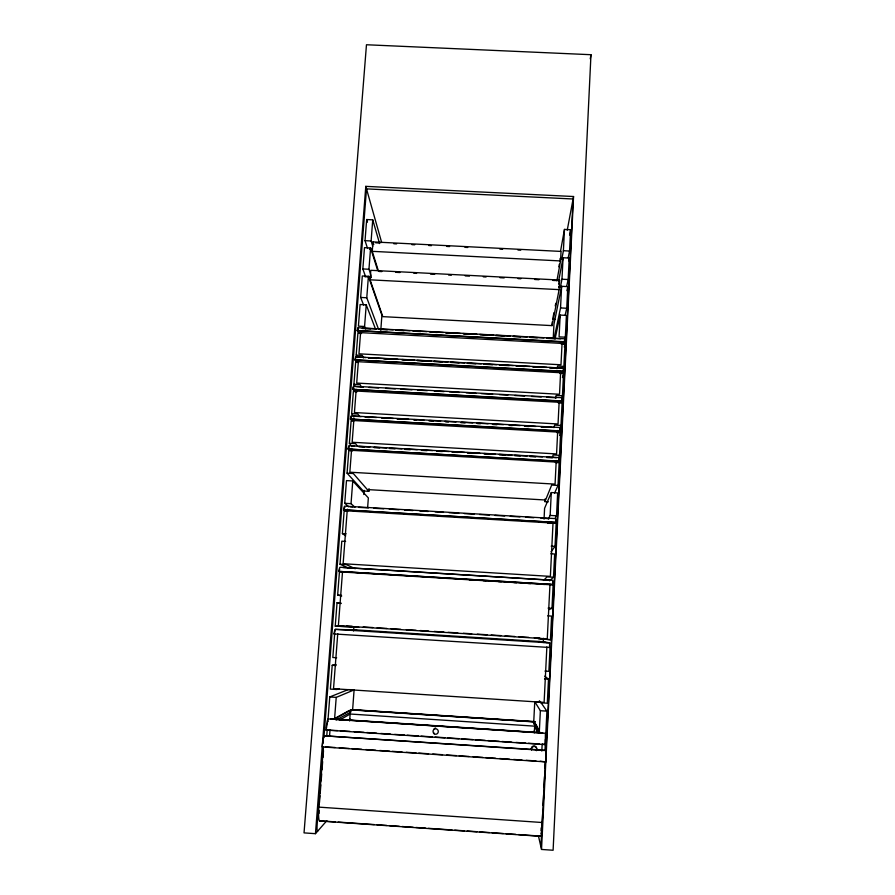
<?xml version="1.0" encoding="UTF-8"?>
<svg xmlns="http://www.w3.org/2000/svg" width="895" height="895" viewBox="0 0 895 895"><rect width="100%" height="100%" fill="white"/><g stroke="black" fill="none" stroke-linecap="round" stroke-linejoin="round"><path stroke-width="1.34" d="M365.798 357.564L356.053 357.038A6.657 0.839 -87.2 0 0 355.013 359.88L563.47 371.537L563.414 369.422M358.302 327.962A6.645 0.839 -87.4 0 0 357.284 330.624L564.924 342.08L564.857 340.066L564.555 343.557L358.112 332.492L358.268 330.49M560.538 431.166L560.55 427.553L351.511 415.873A6.701 0.861 -86.8 0 0 350.437 419.084L560.538 431.166L560.427 428.817L560.18 432.195L351.321 420.415M353.793 386.338A6.679 0.85 -87 0 0 352.731 389.359L562.004 401.228L561.948 399.013L561.646 402.414L353.603 390.88L353.76 388.844M556.03 522.434L555.873 518.63L344.832 506.145A7.831 1.007 -86.2 0 0 343.624 509.848L556.03 522.434L343.624 509.848M559.051 461.339L559.073 457.613L349.207 445.643A6.724 0.861 -86.6 0 0 348.121 449.044L559.051 461.339L558.95 458.855M552.965 584.502L552.83 580.262L340.111 567.251A7.932 1.018 -85.9 0 0 338.858 571.39L552.965 584.502L338.858 571.39M562.004 401.228L562.015 397.727L353.592 386.204M563.47 371.537L563.481 368.147L355.863 356.859M564.924 342.08L564.924 338.802L358.112 327.749M552.83 584.614L552.685 581.672M555.885 522.691L555.795 519.973L555.571 523.217L344.676 510.709M545.368 739.483L545.301 744.618L326.015 730.063A9.465 1.186 -84.9 0 1 328.073 718.92L545.402 733.274L545.301 744.618M545.816 761.891L545.782 750.312L324.303 735.824A9.621 1.219 -84.8 0 0 322.2 746.922L545.816 761.891L540.121 761.22M326.832 820.681L315.454 833.681L304.031 832.887L366.469 44.75L590.968 54.707L553.11 850.25L541.52 849.444L538.421 835.885M546.867 646.895L544.115 702.396L333.522 688.702L337.751 633.66M342.528 571.648L338.366 625.706L547.259 638.873L549.977 584.267M553.032 522.747L550.369 576.38L343.132 563.727L347.327 509.177M541.811 751.073L542.157 744.114M556.242 460.466L555.068 484.117L349.844 472.202L351.645 448.742M557.73 430.461L556.567 453.922L352.149 442.253L353.939 418.972M559.207 400.692L558.044 423.973L354.431 412.539L356.21 389.448M560.673 371.168L559.52 394.259L356.702 383.06L358.47 360.148M562.127 341.868L560.986 364.78L358.951 353.816L360.707 331.083M549.44 647.488L549.743 642.901L543.31 641.726L352.619 629.688M558.804 460.142L558.704 462.223L349.016 450.185M563.201 370.843L563.1 372.868L355.863 361.569L356.02 359.555M541.028 830.638L541.173 827.875M544.999 750.133L545.335 743.342M545.726 735.354L546.912 711.145L540.558 702.027L534.762 701.658L533.744 721.694M544.764 676.117L548.49 679.193L547.304 703.213L540.77 702.788L539.349 700.751M550.436 639.724L537.973 638.515L550.436 639.724L551.588 616.096L547.718 615.849M548.545 609.73L551.98 608.365L553.132 584.927L339.44 571.827L337.639 595.063L341.677 596.036M549.496 580.833L553.502 577.253L554.654 554.005L550.805 553.781M551.04 551.812L555.023 546.397L556.164 523.34L547.55 522.982M555.202 518.194L556.533 515.8L557.652 492.921L551.298 492.552L544.596 508.293L544.048 519.134M554.587 493.067L558.021 485.437L559.14 462.749L555.336 462.525M558.558 457.804L559.509 455.32L560.617 432.811L556.824 432.587M559.688 429.287L560.975 425.438L562.082 403.108L558.301 402.895M561.657 398.432L562.44 395.791L563.526 373.64L559.767 373.439M561.221 344.206L564.969 344.407L563.884 366.391L557.63 366.044L556.958 368.729M564.174 341.666L565.327 337.202L566.401 315.398L560.18 315.074L554.967 339.294M565.215 314.872L566.748 308.26L567.81 286.613L561.624 286.299L553.949 324.337L553.244 338.153M566.714 286.21L568.157 279.531L569.22 258.062L563.056 257.749L558.625 280.996M568.191 257.76L569.567 251.036L570.618 229.724L564.465 229.422L560.505 251.405M542.258 822.091L542.728 812.436M543.075 805.534L543.612 794.491M543.947 787.589L544.496 776.547M544.898 768.257L545.245 761.354M545.469 761.5L540.882 846.659M545.95 751.733L573.08 198.992L366.502 188.879L323.889 737.715M541.52 849.444L573.55 196.52L365.798 186.361L315.454 833.681M552.047 325.623L559.118 289.633L559.599 280.045L370.81 270.301L370.082 279.822L382.803 316.64L552.047 325.623L552.237 321.92M548.322 501.838L544.932 501.636L545.077 498.951M538.689 732.557L534.181 724.111L534.281 721.918L539.282 732.468L540.367 710.708L534.762 701.658M534.315 732.893L534.818 723.015M559.822 261.508L560.337 258.263L563.022 258.398M556.847 281.041L560.561 260.937L561.042 251.428L372.969 241.896L372.253 251.338L378.473 271.174M543.231 642.487L543.444 638.303M548.355 519.022L550.145 515.419L551.298 492.552M560.18 315.074L559.084 336.878L565.327 337.202M554.094 338.388L560.538 307.936L561.624 286.299M560.382 287.239L561.97 279.218L563.056 257.749M561.881 258.8L563.403 250.723L564.465 229.422M353.57 630.986L353.883 626.802M363.784 494.521L364.097 490.348M349.632 720.99L350.46 709.847L534.874 721.963M352.619 709.802L354.096 689.9L336.218 697.384L329.763 696.959L327.906 720.967M367.655 507.342L368.348 497.922L352.764 480.962L346.488 480.604L344.732 503.281L348.86 506.906M352.552 450.89L348.804 450.677L347.059 473.175L363.269 490.986L368.841 491.31L369.042 488.636M380.789 330.322L381.908 315.219L368.416 276.298L362.307 275.973L360.64 297.442L363.616 305.038M336.218 697.384L334.573 718.953L351.041 709.892L350.874 712.062L336.106 720.016M354.991 507.264L351.03 503.661L352.764 480.962M364.578 326.496L366.234 304.848L360.092 304.524L358.425 326.16L364.578 326.496L365.619 328.98M378.529 329.192L366.771 297.767L368.416 276.298M371.19 275.873L368.953 269.261L370.586 247.96L364.489 247.647L362.844 268.947L365.574 276.633M372.756 246.304L371.112 240.979L372.734 219.846L366.67 219.532L365.037 240.677L367.543 248.43M323.129 747.47L317.188 824.082A8.435 1.04 -84.4 0 0 317.703 831.119M335.412 821.89L320.153 820.827A19.466 2.383 -84.5 0 1 318.765 807.122L323.453 746.777M319.47 802.636L320.007 795.789M320.22 793.059L320.846 784.848M321.171 780.742L321.697 773.906M322.021 769.801L322.659 761.589M322.972 757.483L323.509 750.648M326.776 735.6L327.19 730.231M336.128 664.482L332.213 665.298L330.367 689.105L336.822 689.519L339.362 688.579M334.64 633.884L332.817 657.501L336.665 657.747M354.219 626.925L358.75 627.216L335.233 626.153L337.046 602.738L340.872 602.973M348.614 568.079L340.022 564.23L341.8 541.173L345.604 541.408M345.761 535.859L342.393 533.633L344.161 510.765L347.942 510.989M351.88 446.639L349.374 443.305L351.097 420.986L353.592 421.12M353.883 417.148L351.657 413.669L353.368 391.529L357.094 391.73M355.259 386.662L353.928 384.279L355.628 362.296L358.101 362.43M357.385 357.553L356.188 355.102L357.877 333.298L361.569 333.499M329.584 735.556L330.009 730.029M590.264 58.813L590.968 54.707M558.849 266.822L559.341 264.159M567.24 230.183L573.55 196.52M558.804 284.151L559.599 280.045M553.96 312.623L552.662 319.291L555.101 319.414M555.247 305.967L555.773 303.304M569.567 235.049L570.618 229.724M568.649 260.792L569.22 258.062M566.915 290.685L567.81 286.613M564.297 347.059L564.969 344.407M555.437 398.085L556.153 395.445L562.44 395.791M562.44 377.556L563.168 374.949M553.893 427.653L554.676 425.08L560.975 425.438M559.632 430.137L560.471 427.631M559.711 435.429L560.617 432.811M552.316 457.446L553.177 454.951L559.509 455.32M544.932 501.636L551.667 485.068L558.021 485.437M563.481 368.147L549.474 367.554M543.478 580.463L547.069 576.861L553.502 577.253M326.015 730.063L337.538 730.588M339.406 720.206L350.146 714.02L534.662 726.158L537.481 732.345M349.274 710.496L333.801 718.987L539.976 732.591L535.993 724.301M328.051 721.504L327.872 721.605A6.768 0.85 -84.9 0 0 327.637 721.918M329.763 696.959L348.379 689.53M356.669 629.968L335.312 629.364A8.055 1.029 -85.5 0 0 334.025 633.94L334.383 633.94A5.046 0.649 -85.5 0 1 335.233 630.718M335.233 626.153L351.713 626.802M346.633 626.064L352.138 626.299M365.037 240.677L371.112 240.979M563.403 250.723L569.567 251.036M375.654 242.813L379.838 243.026M393.789 243.731L396.586 243.876M411.935 244.648L414.721 244.794M428.671 245.498L431.468 245.644M446.806 246.427L449.603 246.561M464.952 247.344L467.738 247.479M499.835 249.112L502.621 249.246M517.97 250.029L520.756 250.175M369.534 248.553L372.175 248.687M369.49 249.146L372.13 249.28M560.315 258.856L562.989 258.991M372.253 251.338L560.561 260.937M362.844 268.947L368.953 269.261M561.97 279.218L568.157 279.531M379.066 271.453L381.841 271.599M395.747 272.315L399.908 272.527M413.814 273.243L416.589 273.389M430.495 274.105L434.668 274.329M448.563 275.045L451.337 275.179M465.243 275.906L469.416 276.119M483.311 276.835L486.097 276.98M499.992 277.696L504.165 277.909M518.06 278.625L520.845 278.77M534.74 279.486L538.913 279.699M552.808 280.415L555.594 280.56M364.712 276.656L371.358 277.002M558.905 286.713L561.59 286.859M368.65 277.461L371.313 277.595M558.872 287.317L561.568 287.452M370.082 279.822L559.118 289.633M360.64 297.442L366.771 297.767M560.538 307.936L566.748 308.26M362.486 328.185L376.448 328.935M379.234 329.08L393.185 329.83M395.982 329.975L409.932 330.725M412.729 330.87L426.68 331.62M429.477 331.765L443.428 332.515M446.213 332.66L460.175 333.41M462.961 333.555L476.923 334.305M479.709 334.45L493.66 335.2M496.456 335.345L510.407 336.095M513.204 336.24L527.155 336.99M529.952 337.135L543.903 337.885M546.688 338.03L560.65 338.78M362.296 328.476L370.631 328.924M378.965 329.371L387.289 329.819M395.624 330.266L403.958 330.702M413.68 331.228L420.616 331.597M430.338 332.123L437.286 332.492M445.609 332.94L453.944 333.376M463.666 333.902L470.613 334.271M480.324 334.786L487.272 335.166M495.606 335.603L503.941 336.05M513.652 336.576L520.599 336.945M530.321 337.46L537.257 337.829M546.979 338.355L553.927 338.724M357.284 330.624L565.002 341.745M356.188 355.102L362.363 355.438L363.504 357.888M368.583 357.72L397.805 359.309M401.978 359.533L414.497 360.215M417.283 360.361L431.2 361.121M433.974 361.278L447.892 362.027M450.677 362.184L464.594 362.934M467.38 363.09L481.286 363.84M484.072 363.996L496.602 364.679M499.376 364.824L513.294 365.585M516.079 365.742L529.997 366.491M532.782 366.648L546.688 367.397M368.427 357.989L376.795 358.436M383.765 358.817L393.52 359.354M401.889 359.801L410.257 360.26M417.227 360.64L426.982 361.166M433.952 361.546L442.309 362.005M450.677 362.453L459.045 362.911M467.403 363.37L475.771 363.817M484.139 364.276L492.496 364.735M499.466 365.115L509.221 365.641M516.191 366.021L524.559 366.48M532.928 366.928L541.285 367.386M549.653 367.845L558.021 368.292M355.013 359.88L563.548 371.235M353.928 384.279L360.137 384.615L361.401 386.998M356.423 386.729L363.37 387.11M368.93 387.423L378.663 387.96M385.611 388.34L395.333 388.889M400.893 389.191L412.013 389.806M417.573 390.119L427.307 390.656M434.254 391.037L443.987 391.574M449.536 391.887L459.269 392.424M466.217 392.804L475.95 393.341M481.51 393.655L492.63 394.27M499.578 394.65L507.912 395.109M514.86 395.5L524.593 396.037M531.54 396.418L541.274 396.955M546.834 397.268L556.556 397.805M352.731 389.359L562.094 400.971M351.657 413.669L357.888 414.027L359.309 416.332M354.151 416.242L361.132 416.634M365.317 416.869L376.471 417.495M382.053 417.808L393.218 418.435M397.402 418.67L408.567 419.296M414.15 419.61L423.917 420.169M429.499 420.482L440.664 421.109M444.849 421.344L456.002 421.97M461.585 422.283L472.75 422.91M476.934 423.145L488.099 423.771M492.284 424.017L503.449 424.644M509.031 424.957L520.185 425.584M524.38 425.819L535.534 426.445M541.117 426.758L552.282 427.385M365.25 417.294L369.411 417.529M381.885 418.233L384.66 418.39M397.145 419.095L401.296 419.33M413.781 420.023L416.555 420.18M429.029 420.885L433.191 421.12M445.665 421.825L448.44 421.981M460.914 422.686L465.076 422.91M477.561 423.615L480.324 423.771M492.809 424.476L496.971 424.711M509.445 425.416L512.22 425.572M524.694 426.266L528.856 426.501M541.33 427.206L544.104 427.362M350.437 419.084L560.617 430.931M349.374 443.305L355.617 443.663L357.217 445.878M351.858 445.978L354.644 446.135M358.817 446.381L369.948 447.019M374.121 447.254L386.64 447.97M389.426 448.126L401.944 448.842M404.73 449.01L417.249 449.726M421.422 449.961L432.553 450.599M436.726 450.834L449.245 451.55M452.031 451.718L464.55 452.434M467.335 452.59L479.854 453.306M484.027 453.541L495.159 454.179M499.332 454.425L511.85 455.141M514.636 455.298L527.155 456.014M529.941 456.17L542.459 456.886M546.632 457.132L556.377 457.681M358.839 446.75L364.399 447.075M374.144 447.634L379.715 447.947M389.459 448.507L395.019 448.82M404.764 449.379L410.335 449.704M421.467 450.342L427.038 450.655M436.782 451.214L442.354 451.527M452.098 452.087L457.658 452.411M467.403 452.971L472.974 453.284M484.106 453.922L489.677 454.246M499.421 454.805L504.981 455.119M514.726 455.678L520.297 455.991M530.041 456.551L535.613 456.875M546.744 457.513L552.316 457.826M348.121 449.044L559.129 461.138M347.059 473.175L353.335 473.544L368.841 491.31M367.901 489.599L545.447 500.003M344.732 503.281L351.03 503.661M550.145 515.419L556.533 515.8M350.359 506.861L353.133 507.029M358.694 507.353L368.427 507.935M373.987 508.259L383.72 508.83M389.28 509.165L399.013 509.736M404.574 510.072L412.919 510.564M419.867 510.978L428.213 511.47M435.16 511.884L443.506 512.376M449.066 512.701L458.799 513.283M464.36 513.607L474.093 514.189M479.653 514.513L489.386 515.084M494.946 515.419L504.679 515.99M510.239 516.325L519.973 516.896M525.533 517.232L533.867 517.724M540.826 518.138L549.161 518.63M342.393 533.633L346.186 533.856M551.175 546.174L555.023 546.397M340.022 564.23L346.376 564.611L355.237 568.739M342.841 567.497L550.179 580.173M469.282 579.859L472.068 580.027M483.199 580.71L485.985 580.877M498.526 581.649L501.301 581.817M513.842 582.589L516.628 582.757M527.759 583.439L530.545 583.607M541.688 584.29L544.473 584.469M337.639 595.063L341.465 595.298M548.098 608.119L551.98 608.365M363.236 626.947L372.969 627.563M377.142 627.82L386.886 628.435M391.059 628.693L400.792 629.308M406.352 629.666L416.085 630.27M420.258 630.539L428.604 631.064M434.164 631.411L443.909 632.027M448.082 632.295L457.815 632.899M463.375 633.257L471.721 633.783M477.281 634.13L487.025 634.745M491.187 635.002L500.931 635.618M505.104 635.886L514.838 636.49M519.01 636.759L528.744 637.374M534.304 637.721L539.875 638.068M335.312 629.364L549.743 642.901M334.025 633.94L550.045 647.521L548.87 671.34L544.965 671.082M332.213 665.298L336.072 665.544M544.574 678.947L548.49 679.193M349.52 689.609L352.954 689.832M540.367 710.708L546.912 711.145M351.936 709.612L535.221 721.65M351.187 709.724L534.36 721.762M349.766 719.11L350.348 719.144M533.812 731.249L534.404 731.293M330.859 718.998L542.717 732.983M340.324 730.768L350.079 731.416M354.252 731.696L364.008 732.345M366.805 732.524L376.549 733.173M380.733 733.452L390.488 734.101M394.673 734.381L404.428 735.03M407.214 735.209L418.357 735.947M421.153 736.137L432.296 736.876M435.082 737.055L444.837 737.704M447.623 737.894L458.777 738.632M461.563 738.822L472.717 739.561M475.502 739.74L485.258 740.389M488.043 740.579L499.186 741.317M501.972 741.496L511.727 742.145M515.912 742.425L525.667 743.074M528.453 743.253L539.607 744.002M542.392 744.181L545.178 744.371M324.303 735.824L545.905 750.581M325.366 746.855L335.133 747.504M339.306 747.784L349.072 748.444M351.858 748.623L361.625 749.283M365.809 749.562L375.564 750.211M379.748 750.491L389.515 751.151M392.301 751.33L402.068 751.99M406.252 752.27L416.007 752.919M418.793 753.109L428.56 753.758M432.744 754.037L442.499 754.698M446.683 754.977L456.45 755.626M459.236 755.816L469.002 756.465M473.186 756.745L482.942 757.405M485.728 757.584L495.494 758.244M499.678 758.524L509.434 759.173M513.618 759.452L521.986 760.012M526.17 760.291L535.937 760.94M318.765 807.122L542.37 822.527A19.6 0.906 -87.6 0 1 540.781 836.12L518.574 834.576M338.187 822.08L374.267 824.575M377.041 824.765L386.752 825.447M389.526 825.637L399.248 826.309M402.023 826.499L413.121 827.271M415.895 827.461L425.606 828.132M428.381 828.322L451.975 829.967M454.75 830.157L464.46 830.828M467.235 831.019L476.945 831.69M479.72 831.88L489.442 832.563M492.216 832.753L503.314 833.525M506.089 833.715L515.8 834.386M319.56 820.995L540.983 836.344M544.865 638.582L547.259 638.873M541.083 641.603L547.069 642.722M337.046 602.738L341.107 603.51M538.868 641.469L544.361 642.543M344.911 507.61L344.754 507.476A4.911 0.627 -86.3 0 0 344.441 507.789M434.176 733.788L433.001 731.349A2.719 2.64 -89.3 0 1 436.268 728.888A2.719 2.64 -89.3 0 1 438.058 732.625A2.719 2.64 -89.3 0 1 434.176 733.788L433.269 732.725M349.263 447.097L349.061 446.84A5.459 0.705 -86.6 0 0 348.748 447.153M353.838 387.837L353.648 387.49A5.426 0.694 -87 0 0 353.189 388.139M533.677 723.037L534.181 724.111M358.347 329.494L358.157 329.08A5.392 0.682 -87.4 0 0 357.72 329.561M366.234 304.848L375.587 329.226M531.641 749.865L531.361 748.488A2.719 2.64 77.1 0 1 534.472 746.005A2.719 2.64 77.1 0 1 536.508 749.54M531.361 748.488L531.585 749.708M370.586 247.96L377.6 270.2M372.969 241.896L373.774 244.514M366.67 219.532L367.465 222.173M372.734 219.846L379.581 243.552M365.798 186.361L381.695 242.601M433.952 729.168A2.696 2.618 -89.4 0 1 435.619 728.027M531.529 749.003A2.73 2.651 77 0 1 534.997 746.598A2.73 2.651 77 0 1 536.407 750.692M343.96 510.116A4.911 0.627 -86.3 0 1 344.105 509.143M357.429 330.971A5.392 0.682 -87.4 0 1 357.575 330.165M355.17 360.182A5.404 0.682 -87.2 0 1 355.774 358.123M352.887 389.638A5.426 0.694 -87 0 1 353.033 388.799M350.594 419.33A5.437 0.694 -86.8 0 1 351.355 417.048M348.278 449.245A5.459 0.705 -86.6 0 1 348.58 447.657M339.205 571.525A4.967 0.638 -85.9 0 1 339.708 569.041M326.507 728.194A6.768 0.85 -84.9 0 1 327.134 723.675M541.777 828.781A16.826 0.772 -87.6 0 1 541.083 833.547M322.894 743.421A6.88 0.873 -84.8 0 1 323.352 740.612M319.023 813.398A16.703 2.047 -84.5 0 1 319.023 810.311"/></g></svg>
